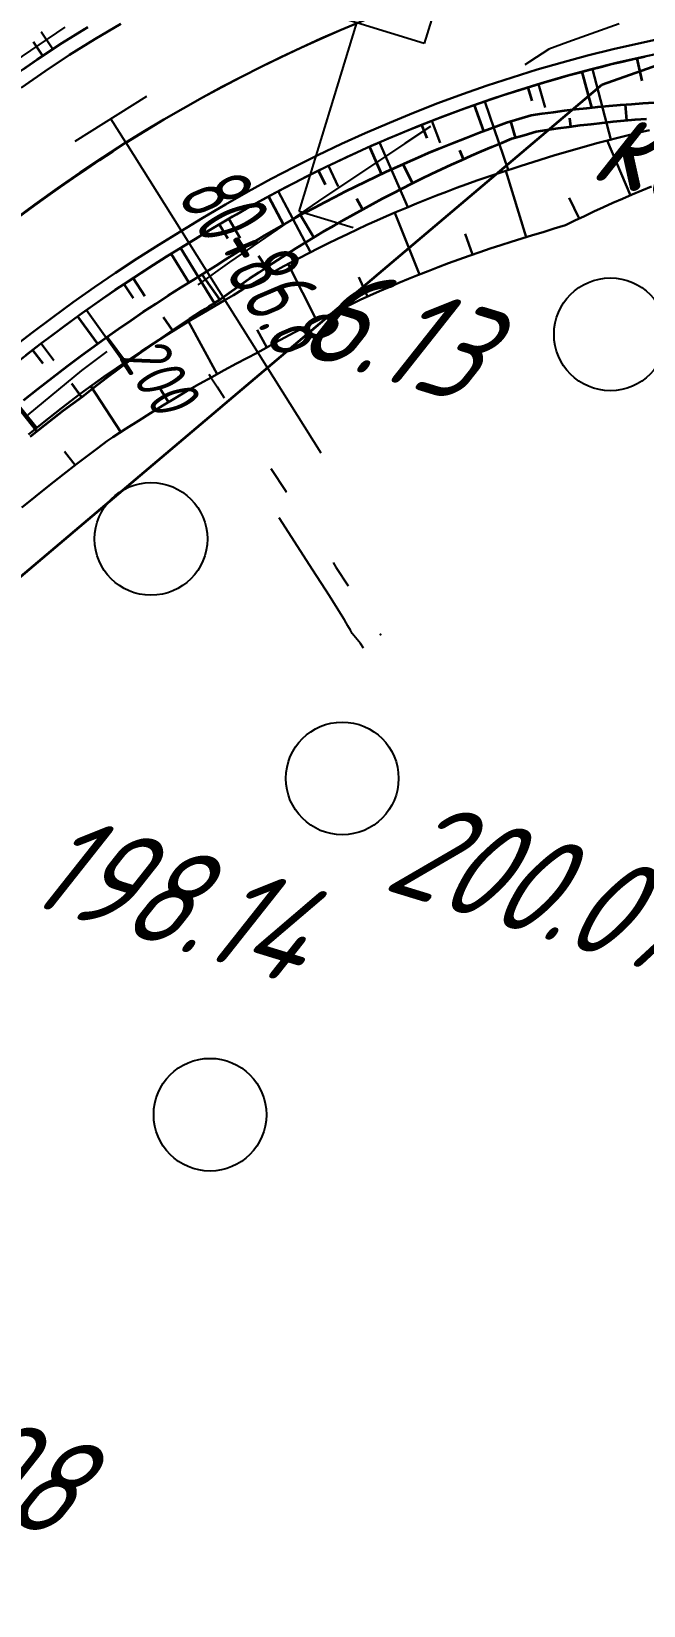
# Model space of a CAD drawing. Header units: millimetres. Extents: x -698 to 8131, y -704 to 4503.
# Drawn here: x 5933.2 to 5955, y 3467.4 to 3523.2 of the extents above; entities that cross this region are included whole.
import ezdxf

# ---------------------------------------------------------------- set-up
doc = ezdxf.new("R2010")
doc.units = ezdxf.units.MM
doc.linetypes.add('CONTI', pattern=[0])
for name, color, linetype, lineweight in [('10', 1, 'Continuous', 35), ('КОПИЯ_ОСЬ_13_ОТКОСЫ', 7, 'Continuous', 30), ('КОПИЯ_ОСЬ_ГРАНИЦЫ_ПОЛОС', 7, 'Continuous', 30), ('ОСЬ_ВЕРХ_ПОКРЫТИЯ_ГРАНИЦЫ_ПОЛОС', 7, 'Continuous', 30), ('ОСЬ_ВЕРХ_ПОКРЫТИЯ_ОСЬ', 1, 'Continuous', 30), ('Ось_примыкания', 1, 'Continuous', 35)]:
    doc.layers.add(name, color=color, linetype=linetype, lineweight=lineweight)
for name, color, linetype in [('GOR_BDEFAULT', 212, 'CONTI'), ('NAD_MDEFAULT', 7, 'CONTI'), ('PI_OTDEFAULT', 172, 'CONTI'), ('PI_TTDEFAULT', 5, 'CONTI'), ('SIT_LDEFAULT', 7, 'CONTI'), ('USLZNDEFAULT', 7, 'CONTI'), ('ZAPSKDEFAULT', 7, 'CONTI'), ('ОСЬ_ВЕРХ_ПОКРЫТИЯ_ОТКОСЫ', 7, 'Continuous'), ('ОСЬ_ВЕРХ_ПОКРЫТИЯ_РАЗБИВКА_КРИВ', 1, 'Continuous'), ('разметка', 7, 'Continuous')]:
    doc.layers.add(name, color=color, linetype=linetype)
doc.styles.add('eskd', font='isocpeui.ttf', dxfattribs={"width": 1.2})
doc.styles.add('SHRFT', font='isocpeui.ttf', dxfattribs={"width": 3.5})
doc.styles.get("Standard").update_dxf_attribs({"font": 'isocpeui.ttf'})

# ---------------------------------------------------------------- blocks, each defined once
blk = doc.blocks.new('BL_13')
at = {"color": 0}
for p, q in [((-2.5, 7), (-2.5, 9)), ((-2.5, 9), (2.5, 9)), ((2.5, 9), (2.5, 7)), ((0, 7), (-2.5, 7)), ((0, 0), (0, 7)), ((2.5, 7), (0, 7)), ((2, 0), (0, 0))]:
    blk.add_line(p, q, dxfattribs=at)
blk = doc.blocks.new('BL_2004')
at = {"color": 0}
blk.add_circle((0, 0), 2, dxfattribs=at)

msp = doc.modelspace()

# ---------------------------------------------------------------- linework, layer by layer
at = {"layer": '10'}
msp.add_line((5928.863, 3500.484), (5953.493, 3521.324), dxfattribs=at)
msp.add_lwpolyline([(5668.943, 3282.924), (5691.213, 3283.214), (5715.383, 3283.534), (5731.483, 3282.514), (5756.173, 3292.654), (5771.353, 3305.204), (5806.503, 3347.444), (5861.743, 3417.534), (5896.313, 3464.524), (5928.863, 3500.484), (5953.493, 3521.324), (5961.075, 3524.004), (5961.973, 3519.544), (5973.723, 3518.514), (5991.113, 3509.764), (6033.343, 3476.014), (6101.723, 3421.424), (6179.233, 3334.084), (6258.813, 3239.134), (6289.813, 3206.734), (6289.813, 3206.734), (6295.553, 3197.384), (6325.453, 3130.564)], dxfattribs=at)
at = {"layer": 'GOR_BDEFAULT', "color": 212, "elevation": 200, "flags": 128}
msp.add_lwpolyline([(5945.029, 3501.32), (5944.919, 3501.49), (5944.629, 3501.84), (5944.569, 3501.96), (5944.479, 3502.11), (5944.349, 3502.33), (5944.149, 3502.65), (5943.819, 3503.18), (5943.229, 3504.09), (5942.039, 3505.95)], dxfattribs=at)
at = {"layer": 'PI_TTDEFAULT', "color": 5}
msp.add_point((5945.629, 3501.81, 200.075), dxfattribs=at)
at = {"layer": 'SIT_LDEFAULT', "color": 7}
for p, q in [((5934.429, 3523.36), (5931.169, 3521.14)), ((5954.099, 3523.48), (5952.279, 3522.83)), ((5951.609, 3522.58), (5950.929, 3522.14)), ((5950.929, 3522.14), (5951.609, 3522.58)), ((5952.279, 3522.83), (5951.609, 3522.58)), ((5950.769, 3522.03), (5950.929, 3522.14)), ((5946.509, 3519.24), (5947.419, 3519.84)), ((5943.449, 3517.18), (5946.509, 3519.23)), ((5940.289, 3515.02), (5943.449, 3517.18)), ((5939.159, 3514.21), (5940.289, 3515.02)), ((5935.039, 3511.18), (5935.929, 3511.85)), ((5933.129, 3509.6), (5935.039, 3511.18)), ((5939.539, 3511.04), (5939.619, 3510.92)), ((5939.619, 3510.92), (5939.839, 3510.59)), ((5939.839, 3510.59), (5940.089, 3510.2)), ((5941.739, 3507.7), (5942.279, 3506.89)), ((5942.279, 3506.89), (5942.299, 3506.86)), ((5943.949, 3504.36), (5944.049, 3504.2)), ((5944.049, 3504.2), (5944.489, 3503.53))]:
    msp.add_line(p, q, dxfattribs=at)
at = {"layer": 'КОПИЯ_ОСЬ_13_ОТКОСЫ'}
for points in [[(5932.95, 3521.86), (5933.464, 3522.215), (5934.332, 3522.795), (5934.728, 3523.041), (5935.125, 3523.285)], [(5934.006, 3522.577), (5933.597, 3523.188)], [(5933.05, 3511.714), (5933.57, 3512.117), (5934.006, 3512.446), (5934.445, 3512.771), (5934.886, 3513.093), (5935.331, 3513.411), (5935.777, 3513.726), (5936.224, 3514.032), (5936.674, 3514.334), (5937.127, 3514.633), (5937.582, 3514.927), (5938.04, 3515.217), (5938.807, 3515.686), (5939.146, 3515.897), (5939.487, 3516.106), (5939.83, 3516.312), (5940.174, 3516.515), (5940.52, 3516.716), (5940.868, 3516.914), (5941.217, 3517.109), (5941.568, 3517.301), (5941.92, 3517.491), (5942.273, 3517.678), (5942.629, 3517.862), (5942.985, 3518.043), (5943.343, 3518.222), (5943.702, 3518.397), (5944.063, 3518.57), (5944.424, 3518.74), (5944.788, 3518.907), (5945.152, 3519.071), (5945.518, 3519.233), (5945.885, 3519.391), (5946.254, 3519.547), (5946.624, 3519.7), (5946.994, 3519.849), (5947.366, 3519.996), (5947.739, 3520.14), (5948.113, 3520.281), (5948.489, 3520.419), (5948.865, 3520.555), (5949.243, 3520.687), (5949.621, 3520.816), (5950.001, 3520.942), (5950.381, 3521.066), (5950.762, 3521.186), (5951.145, 3521.303), (5951.528, 3521.417), (5951.912, 3521.529), (5952.297, 3521.637), (5952.683, 3521.742), (5953.069, 3521.844), (5953.457, 3521.943), (5953.845, 3522.039), (5954.234, 3522.132), (5954.624, 3522.222), (5955.014, 3522.309)], [(5953.158, 3521.867), (5953.803, 3519.368)], [(5951.232, 3521.329), (5951.478, 3520.51)], [(5949.328, 3520.716), (5950.162, 3518.29)], [(5933.149, 3508.905), (5933.645, 3509.31), (5934.309, 3509.837), (5934.977, 3510.353), (5935.404, 3510.66), (5935.835, 3510.963), (5936.267, 3511.263), (5936.702, 3511.559), (5937.139, 3511.852), (5937.575, 3512.134), (5938.013, 3512.414), (5938.453, 3512.689), (5938.896, 3512.96), (5939.341, 3513.227), (5940.084, 3513.657), (5940.412, 3513.854), (5940.741, 3514.049), (5941.071, 3514.241), (5941.403, 3514.43), (5941.737, 3514.617), (5942.072, 3514.801), (5942.409, 3514.983), (5942.747, 3515.162), (5943.086, 3515.338), (5943.427, 3515.511), (5943.769, 3515.682), (5944.112, 3515.85), (5944.457, 3516.015), (5944.803, 3516.178), (5945.151, 3516.338), (5945.499, 3516.495), (5945.849, 3516.649), (5946.2, 3516.801), (5946.552, 3516.95), (5946.906, 3517.096), (5947.26, 3517.239), (5947.616, 3517.379), (5947.973, 3517.517), (5948.331, 3517.652), (5948.69, 3517.784), (5949.049, 3517.913), (5949.832, 3518.182), (5950.618, 3518.438), (5951.036, 3518.571), (5951.823, 3518.813), (5952.193, 3518.924), (5952.564, 3519.031), (5952.935, 3519.136), (5953.307, 3519.237), (5953.68, 3519.336), (5954.054, 3519.431), (5954.428, 3519.524), (5954.804, 3519.614), (5955.18, 3519.7)], [(5933.149, 3508.905), (5933.645, 3509.31), (5934.309, 3509.837), (5934.977, 3510.353), (5935.404, 3510.66), (5935.834, 3510.963), (5936.267, 3511.263), (5936.702, 3511.559), (5937.139, 3511.852), (5937.575, 3512.135), (5938.013, 3512.414), (5938.453, 3512.689), (5938.896, 3512.96), (5939.341, 3513.227), (5940.084, 3513.657), (5940.412, 3513.854), (5940.741, 3514.049), (5941.071, 3514.241), (5941.403, 3514.43), (5941.737, 3514.617), (5942.072, 3514.801), (5942.409, 3514.983), (5942.747, 3515.162), (5943.086, 3515.338), (5943.427, 3515.511), (5943.769, 3515.682), (5944.112, 3515.85), (5944.457, 3516.015), (5944.803, 3516.178), (5945.151, 3516.338), (5945.499, 3516.495), (5945.849, 3516.649), (5946.2, 3516.801), (5946.552, 3516.95), (5946.906, 3517.096), (5947.26, 3517.239), (5947.616, 3517.379), (5947.973, 3517.517), (5948.331, 3517.652), (5948.69, 3517.784), (5949.05, 3517.913), (5949.832, 3518.182), (5950.618, 3518.438), (5951.036, 3518.571), (5951.823, 3518.813), (5952.193, 3518.924), (5952.563, 3519.031), (5952.935, 3519.136), (5953.307, 3519.237), (5953.68, 3519.336), (5954.054, 3519.431), (5954.429, 3519.524), (5954.804, 3519.614), (5955.18, 3519.7)], [(5947.45, 3520.029), (5947.753, 3519.25)], [(5945.6, 3519.268), (5946.599, 3516.969)], [(5954.501, 3517.39), (5953.673, 3519.334)], [(5943.782, 3518.436), (5944.136, 3517.7)], [(5950.795, 3515.906), (5950.08, 3518.263)], [(5932.905, 3506.315), (5933.39, 3506.708), (5933.878, 3507.096), (5934.369, 3507.481), (5934.863, 3507.862), (5935.522, 3508.357), (5935.62, 3508.436), (5935.72, 3508.513), (5935.821, 3508.589), (5935.923, 3508.663), (5936.027, 3508.735), (5936.131, 3508.805), (5936.611, 3509.118), (5937.041, 3509.393), (5937.473, 3509.664), (5937.907, 3509.931), (5938.343, 3510.195), (5938.775, 3510.448), (5939.208, 3510.697), (5939.645, 3510.942), (5940.083, 3511.183), (5940.523, 3511.42), (5941.254, 3511.797), (5941.58, 3511.982), (5941.907, 3512.163), (5942.236, 3512.343), (5942.566, 3512.519), (5942.898, 3512.693), (5943.231, 3512.864), (5943.565, 3513.032), (5943.9, 3513.198), (5944.237, 3513.361), (5944.576, 3513.522), (5944.915, 3513.679), (5945.256, 3513.834), (5945.598, 3513.986), (5945.941, 3514.136), (5946.285, 3514.282), (5946.631, 3514.426), (5946.978, 3514.567), (5947.325, 3514.705), (5947.674, 3514.841), (5948.042, 3514.979), (5948.411, 3515.114), (5948.782, 3515.247), (5949.153, 3515.376), (5949.525, 3515.502), (5949.899, 3515.625), (5950.273, 3515.745), (5950.648, 3515.862), (5951.025, 3515.975), (5951.402, 3516.086), (5951.798, 3516.211), (5952.196, 3516.332), (5952.53, 3516.496), (5952.866, 3516.656), (5953.203, 3516.814), (5953.541, 3516.968), (5953.88, 3517.121), (5954.221, 3517.27), (5954.562, 3517.417), (5954.905, 3517.56), (5955.249, 3517.701)], [(5941.998, 3517.533), (5943.147, 3515.369)], [(5952.679, 3516.567), (5952.324, 3517.307)], [(5940.251, 3516.56), (5940.651, 3515.872)], [(5947.014, 3514.582), (5946.135, 3516.773)], [(5948.894, 3515.286), (5948.634, 3516.029)], [(5938.54, 3515.523), (5939.787, 3513.485)], [(5943.37, 3512.935), (5942.352, 3514.952)], [(5936.852, 3514.452), (5937.274, 3513.812)], [(5945.175, 3513.797), (5944.864, 3514.484)], [(5935.202, 3513.32), (5936.539, 3511.449)], [(5939.842, 3511.051), (5938.818, 3512.912)], [(5941.605, 3511.996), (5941.259, 3512.614)], [(5933.592, 3512.134), (5934.047, 3511.535)], [(5932.021, 3510.896), (5933.44, 3509.143)], [(5936.415, 3508.99), (5935.353, 3510.623)], [(5938.108, 3510.054), (5937.772, 3510.609)], [(5934.798, 3507.813), (5934.426, 3508.299)]]:
    msp.add_lwpolyline(points, dxfattribs=at)
at = {"layer": 'КОПИЯ_ОСЬ_ГРАНИЦЫ_ПОЛОС'}
msp.add_lwpolyline([(5936.418, 3523.472), (5935.503, 3522.93), (5934.598, 3522.372), (5933.736, 3521.796), (5932.886, 3521.206)], dxfattribs=at)
at = {"layer": 'ОСЬ_ВЕРХ_ПОКРЫТИЯ_ГРАНИЦЫ_ПОЛОС'}
for points in [[(5955.696, 3522.975), (5954.787, 3522.783), (5953.882, 3522.574), (5952.981, 3522.349), (5952.083, 3522.107), (5951.191, 3521.85), (5950.303, 3521.576), (5949.421, 3521.286), (5948.543, 3520.98), (5947.672, 3520.658), (5946.806, 3520.321), (5945.947, 3519.968), (5945.094, 3519.6), (5944.248, 3519.216), (5943.409, 3518.817), (5942.578, 3518.402), (5941.754, 3517.973), (5940.938, 3517.529), (5940.13, 3517.07), (5939.331, 3516.597), (5938.54, 3516.109), (5937.766, 3515.635), (5936.997, 3515.147), (5936.236, 3514.644), (5935.481, 3514.129), (5934.732, 3513.6), (5933.99, 3513.058), (5933.254, 3512.505), (5932.525, 3511.939)], [(5932.598, 3521.615), (5933.455, 3522.209), (5934.328, 3522.793), (5935.244, 3523.358)], [(5932.886, 3521.206), (5933.736, 3521.796), (5934.598, 3522.372), (5935.503, 3522.93), (5936.418, 3523.472)], [(5932.834, 3511.546), (5933.558, 3512.107), (5934.287, 3512.657), (5935.024, 3513.194), (5935.766, 3513.718), (5936.514, 3514.229), (5937.269, 3514.727), (5938.03, 3515.211), (5938.802, 3515.683), (5939.59, 3516.169), (5940.381, 3516.638), (5941.181, 3517.092), (5941.989, 3517.532), (5942.805, 3517.957), (5943.628, 3518.367), (5944.459, 3518.762), (5945.297, 3519.142), (5946.141, 3519.507), (5946.992, 3519.857), (5947.849, 3520.191), (5948.712, 3520.509), (5949.581, 3520.812), (5950.455, 3521.099), (5951.334, 3521.37), (5952.218, 3521.626), (5953.106, 3521.865), (5953.999, 3522.088), (5954.895, 3522.295), (5955.795, 3522.485)], [(5933.05, 3511.714), (5933.57, 3512.117), (5934.006, 3512.446), (5934.445, 3512.771), (5934.886, 3513.093), (5935.331, 3513.411), (5935.777, 3513.726), (5936.224, 3514.032), (5936.674, 3514.334), (5937.127, 3514.633), (5937.582, 3514.927), (5938.04, 3515.217), (5938.807, 3515.686), (5939.146, 3515.897), (5939.487, 3516.106), (5939.83, 3516.312), (5940.174, 3516.515), (5940.52, 3516.716), (5940.868, 3516.914), (5941.217, 3517.109), (5941.568, 3517.301), (5941.92, 3517.491), (5942.273, 3517.678), (5942.629, 3517.862), (5942.985, 3518.043), (5943.343, 3518.222), (5943.702, 3518.397), (5944.063, 3518.57), (5944.424, 3518.74), (5944.788, 3518.907), (5945.152, 3519.071), (5945.518, 3519.233), (5945.885, 3519.391), (5946.254, 3519.547), (5946.624, 3519.7), (5946.994, 3519.849), (5947.366, 3519.996), (5947.739, 3520.14), (5948.113, 3520.281), (5948.489, 3520.419), (5948.865, 3520.555), (5949.243, 3520.687), (5949.621, 3520.816), (5950.001, 3520.942), (5950.381, 3521.066), (5950.762, 3521.186), (5951.145, 3521.303), (5951.528, 3521.417), (5951.912, 3521.529), (5952.297, 3521.637), (5952.683, 3521.742), (5953.069, 3521.844), (5953.457, 3521.943), (5953.845, 3522.039), (5954.234, 3522.132), (5954.624, 3522.222), (5955.014, 3522.309)]]:
    msp.add_lwpolyline(points, dxfattribs=at)
at = {"layer": 'ОСЬ_ВЕРХ_ПОКРЫТИЯ_ОСЬ'}
msp.add_lwpolyline([(5932.598, 3516.502), (5933.38, 3517.08), (5934.171, 3517.645), (5934.972, 3518.197), (5935.781, 3518.735), (5936.599, 3519.26), (5936.599, 3519.26, -0.230024), (5984.377, 3524.486)], format="xyb", dxfattribs=at)
at = {"layer": 'ОСЬ_ВЕРХ_ПОКРЫТИЯ_ОТКОСЫ'}
msp.add_lwpolyline([(5932.95, 3521.86), (5933.464, 3522.215), (5934.332, 3522.795), (5934.728, 3523.041), (5935.125, 3523.285)], dxfattribs=at)
at = {"layer": 'ОСЬ_ВЕРХ_ПОКРЫТИЯ_РАЗБИВКА_КРИВ'}
for p, q in [((5934.797, 3519.308), (5937.337, 3520.904)), ((5936.599, 3519.26), (5936.067, 3520.106)), ((5936.599, 3519.26), (5943.517, 3508.253))]:
    msp.add_line(p, q, dxfattribs=at)
at = {"layer": 'Ось_примыкания', "color": 0}
for p, q in [((5933.652, 3522.341), (5933.319, 3522.839)), ((5954.722, 3522.244), (5954.898, 3521.454)), ((5952.78, 3521.768), (5953.114, 3520.503)), ((5950.858, 3521.215), (5951.004, 3520.738)), ((5948.959, 3520.588), (5949.281, 3519.667)), ((5954.371, 3520.05), (5954.323, 3520.612)), ((5947.087, 3519.886), (5947.273, 3519.415)), ((5950.427, 3519.442), (5950.254, 3520.017)), ((5952.383, 3519.832), (5952.346, 3520.123)), ((5945.243, 3519.111), (5945.668, 3518.147)), ((5946.772, 3517.822), (5946.438, 3518.499)), ((5948.581, 3518.675), (5948.444, 3518.982)), ((5943.431, 3518.265), (5943.672, 3517.773)), ((5941.654, 3517.348), (5942.192, 3516.349)), ((5944.999, 3516.896), (5944.797, 3517.262)), ((5939.914, 3516.362), (5940.212, 3515.856)), ((5943.266, 3515.898), (5942.789, 3516.682)), ((5938.207, 3515.319), (5938.833, 3514.295)), ((5941.576, 3514.829), (5941.299, 3515.246)), ((5939.929, 3513.694), (5939.308, 3514.587)), ((5936.527, 3514.235), (5936.86, 3513.738)), ((5934.885, 3513.092), (5935.592, 3512.123)), ((5938.253, 3512.604), (5937.939, 3513.065)), ((5936.621, 3511.449), (5935.938, 3512.37)), ((5933.283, 3511.895), (5933.651, 3511.421)), ((5935.029, 3510.238), (5934.676, 3510.709)), ((5933.441, 3509.022), (5932.727, 3509.923))]:
    msp.add_line(p, q, dxfattribs=at)
for points in [[(5932.965, 3510.118), (5933.477, 3510.524), (5933.993, 3510.927), (5934.512, 3511.324), (5935.034, 3511.717), (5935.465, 3512.031), (5935.899, 3512.343), (5936.335, 3512.65), (5936.774, 3512.954), (5937.215, 3513.255), (5937.656, 3513.546), (5938.099, 3513.833), (5938.546, 3514.116), (5938.994, 3514.395), (5939.446, 3514.671), (5939.787, 3514.893), (5940.131, 3515.112), (5940.476, 3515.329), (5940.823, 3515.542), (5941.172, 3515.753), (5941.522, 3515.961), (5941.874, 3516.167), (5942.227, 3516.369), (5942.583, 3516.568), (5942.94, 3516.765), (5943.298, 3516.959), (5943.659, 3517.149), (5944.02, 3517.337), (5944.383, 3517.522), (5944.748, 3517.704), (5945.114, 3517.883), (5945.481, 3518.059), (5945.85, 3518.232), (5946.221, 3518.402), (5946.593, 3518.569), (5946.966, 3518.733), (5947.34, 3518.893), (5947.716, 3519.051), (5948.19, 3519.244), (5948.667, 3519.432), (5949.145, 3519.616), (5949.625, 3519.796), (5950.107, 3519.971), (5950.539, 3520.106), (5950.973, 3520.236), (5951.368, 3520.293), (5951.764, 3520.346), (5952.159, 3520.396), (5952.556, 3520.443), (5952.952, 3520.486), (5953.348, 3520.527), (5953.746, 3520.564), (5954.143, 3520.598), (5954.541, 3520.628), (5954.939, 3520.656), (5955.337, 3520.68)], [(5933.207, 3508.837), (5933.709, 3509.234), (5934.379, 3509.751), (5935.054, 3510.257), (5935.468, 3510.58), (5935.885, 3510.899), (5936.304, 3511.214), (5936.726, 3511.527), (5937.15, 3511.836), (5937.574, 3512.136), (5938.001, 3512.432), (5938.43, 3512.724), (5938.861, 3513.013), (5939.295, 3513.298), (5939.419, 3513.369), (5939.542, 3513.443), (5939.663, 3513.519), (5939.784, 3513.596), (5939.903, 3513.676), (5940.02, 3513.757), (5940.341, 3513.986), (5940.664, 3514.212), (5940.988, 3514.435), (5941.315, 3514.656), (5941.642, 3514.874), (5941.973, 3515.089), (5942.304, 3515.302), (5942.637, 3515.512), (5942.972, 3515.719), (5943.308, 3515.923), (5943.646, 3516.125), (5943.986, 3516.324), (5944.327, 3516.52), (5944.671, 3516.714), (5945.015, 3516.905), (5945.361, 3517.093), (5945.709, 3517.278), (5946.054, 3517.458), (5946.4, 3517.635), (5946.747, 3517.81), (5947.097, 3517.982), (5947.447, 3518.151), (5947.799, 3518.317), (5948.152, 3518.481), (5948.506, 3518.642), (5948.862, 3518.799), (5949.219, 3518.955), (5949.577, 3519.107), (5949.936, 3519.256), (5950.296, 3519.403), (5950.725, 3519.531), (5951.155, 3519.656), (5951.544, 3519.715), (5951.933, 3519.772), (5952.324, 3519.825), (5952.714, 3519.875), (5953.105, 3519.921), (5953.496, 3519.965), (5953.888, 3520.005), (5954.28, 3520.042), (5954.672, 3520.076), (5955.065, 3520.107)]]:
    msp.add_lwpolyline(points, dxfattribs=at)
at = {"layer": 'разметка', "lineweight": 30, "ltscale": 7}
msp.add_lwpolyline([(5911.667, 3494.921, -0.018062), (5922.83, 3507.756, -0.06068), (5936.602, 3519.255, -0.230141), (5984.377, 3524.486, -0.070919), (6004.765, 3513.116, -0.004441), (6028.678, 3494.674), (6028.678, 3494.674)], format="xyb", dxfattribs=at)

# ---------------------------------------------------------------- block references
at = {"layer": 'USLZNDEFAULT', "color": 7, "rotation": 342.9999999999999}
msp.add_blockref('BL_13', (5942.749, 3516.82), dxfattribs=at)
at = {"layer": 'ZAPSKDEFAULT', "color": 7, "rotation": 342.9999999999999}
for p in [(5953.789, 3512.459), (5937.489, 3505.2), (5944.275, 3496.702), (5939.585, 3484.77)]:
    msp.add_blockref('BL_2004', p, dxfattribs=at)

# ---------------------------------------------------------------- texts
at = {"layer": 'GOR_BDEFAULT', "color": 212, "style": 'SHRFT', "width": 0.75}
msp.add_text('200', height=1.7223, rotation=302.8212, dxfattribs=at).set_placement((5936.311, 3511.657, 200))
at = {"layer": 'NAD_MDEFAULT', "color": 7, "style": 'eskd', "oblique": 10, "width": 0.8}
for s, p in [('карст', (5952.966, 3518.04)), ('6.13', (5942.541, 3511.826))]:
    msp.add_text(s, height=3.5, rotation=343, dxfattribs=at).set_placement(p)
at = {"layer": 'PI_OTDEFAULT', "color": 172, "style": 'eskd', "oblique": 10, "width": 0.8}
for s, p in [('200.07', (5945.659, 3492.79)), ('198.14', (5932.939, 3492.3)), ('195.98', (5924.079, 3472.83))]:
    msp.add_text(s, height=3.5, rotation=343, dxfattribs=at).set_placement(p)
at = {"layer": 'ОСЬ_ВЕРХ_ПОКРЫТИЯ_РАЗБИВКА_КРИВ', "width": 0.6}
msp.add_text('80+86.8', height=2.5, rotation=302.1509, dxfattribs=at).set_placement((5938.353, 3517.409))

doc.saveas('drawing.dxf')
